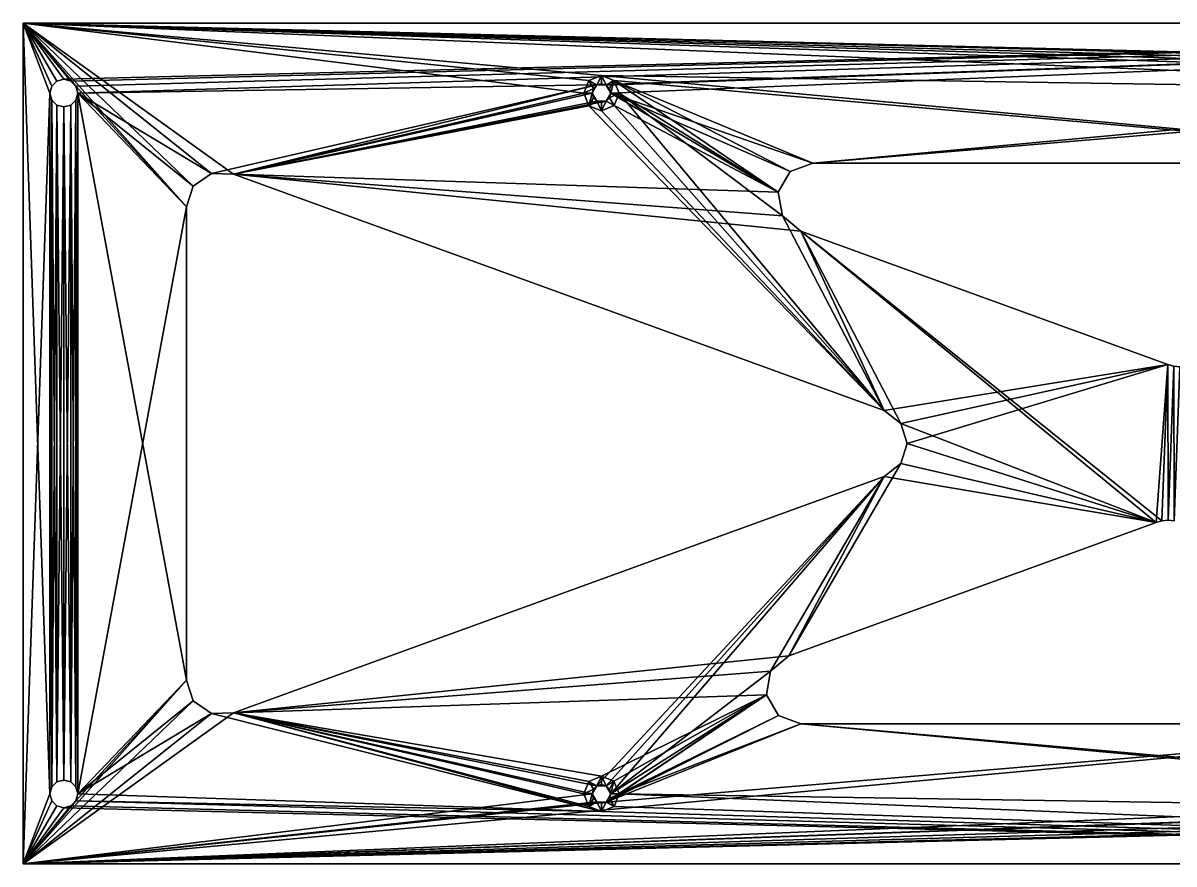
# Model space of a CAD drawing. Header units: inches. Extents: x 0 to 32.8, y 0 to 12.
# Drawn here: x 0 to 16.41, y 0 to 12 of the extents above; entities that cross this region are included whole.
import ezdxf

# ---------------------------------------------------------------- set-up
doc = ezdxf.new("R2010")
doc.units = ezdxf.units.IN
doc.header["$LTSCALE"] = 65.185185
doc.header["$MEASUREMENT"] = 0
for name, color, linetype in [('17', 7, 'CONTINUOUS'), ('18', 7, 'CONTINUOUS'), ('19', 7, 'CONTINUOUS'), ('20', 7, 'CONTINUOUS'), ('21', 7, 'CONTINUOUS'), ('22', 7, 'CONTINUOUS'), ('23', 7, 'CONTINUOUS'), ('24', 7, 'CONTINUOUS'), ('25', 7, 'CONTINUOUS'), ('26', 7, 'CONTINUOUS'), ('27', 7, 'CONTINUOUS'), ('28', 7, 'CONTINUOUS'), ('31', 7, 'CONTINUOUS'), ('32', 7, 'CONTINUOUS'), ('38', 7, 'CONTINUOUS'), ('39', 7, 'CONTINUOUS'), ('40', 7, 'CONTINUOUS'), ('43', 7, 'CONTINUOUS'), ('44', 7, 'CONTINUOUS'), ('45', 7, 'CONTINUOUS'), ('46', 7, 'CONTINUOUS'), ('47', 7, 'CONTINUOUS'), ('49', 7, 'CONTINUOUS'), ('5', 7, 'CONTINUOUS'), ('50', 7, 'CONTINUOUS'), ('52', 7, 'CONTINUOUS'), ('53', 7, 'CONTINUOUS'), ('54', 7, 'CONTINUOUS'), ('6', 7, 'CONTINUOUS'), ('7', 7, 'CONTINUOUS'), ('8', 7, 'CONTINUOUS')]:
    doc.layers.add(name, color=color, linetype=linetype)

msp = doc.modelspace()

# ---------------------------------------------------------------- linework, layer by layer
at = {"layer": '17', "color": 7, "linetype": 'CONTINUOUS', "true_color": 0xf2ecee}
for points in [[(8.071, 1.179, 0.25), (7.997, 1, 0.25), (8.135, 1.066, 0.111), (8.071, 1.179, 0.25)], [(8.249, 1.253, 0.25), (8.071, 1.179, 0.25), (8.184, 1.115, 0.111), (8.249, 1.253, 0.25)], [(8.184, 1.115, 0.111), (8.071, 1.179, 0.25), (8.135, 1.066, 0.111), (8.184, 1.115, 0.111)], [(8.25, 1.133, 0.111), (8.249, 1.253, 0.25), (8.184, 1.115, 0.111), (8.25, 1.133, 0.111)], [(8.428, 1.18, 0.25), (8.249, 1.253, 0.25), (8.316, 1.115, 0.111), (8.428, 1.18, 0.25)], [(8.316, 1.115, 0.111), (8.249, 1.253, 0.25), (8.25, 1.133, 0.111), (8.316, 1.115, 0.111)], [(8.365, 1.066, 0.111), (8.428, 1.18, 0.25), (8.316, 1.115, 0.111), (8.365, 1.066, 0.111)], [(8.383, 1, 0.111), (8.428, 1.18, 0.25), (8.365, 1.066, 0.111), (8.383, 1, 0.111)], [(8.504, 1, 0.25), (8.428, 1.18, 0.25), (8.383, 1, 0.111), (8.504, 1, 0.25)], [(7.997, 1, 0.25), (8.117, 1, 0.111), (8.135, 1.066, 0.111), (7.997, 1, 0.25)]]:
    msp.add_3dface(points, dxfattribs=at)
at = {"layer": '18', "color": 7, "linetype": 'CONTINUOUS', "true_color": 0xf2ecee}
for points in [[(7.997, 1, 0.25), (8.072, 0.82, 0.25), (8.117, 1, 0.111), (7.997, 1, 0.25)], [(8.117, 1, 0.111), (8.072, 0.82, 0.25), (8.135, 0.933, 0.111), (8.117, 1, 0.111)], [(8.429, 0.821, 0.25), (8.504, 1, 0.25), (8.365, 0.933, 0.111), (8.429, 0.821, 0.25)], [(8.365, 0.933, 0.111), (8.504, 1, 0.25), (8.383, 1, 0.111), (8.365, 0.933, 0.111)], [(8.135, 0.933, 0.111), (8.072, 0.82, 0.25), (8.184, 0.885, 0.111), (8.135, 0.933, 0.111)], [(8.072, 0.82, 0.25), (8.251, 0.747, 0.25), (8.184, 0.885, 0.111), (8.072, 0.82, 0.25)], [(8.184, 0.885, 0.111), (8.251, 0.747, 0.25), (8.25, 0.867, 0.111), (8.184, 0.885, 0.111)], [(8.25, 0.867, 0.111), (8.251, 0.747, 0.25), (8.316, 0.885, 0.111), (8.25, 0.867, 0.111)], [(8.251, 0.747, 0.25), (8.429, 0.821, 0.25), (8.316, 0.885, 0.111), (8.251, 0.747, 0.25)], [(8.316, 0.885, 0.111), (8.429, 0.821, 0.25), (8.365, 0.933, 0.111), (8.316, 0.885, 0.111)]]:
    msp.add_3dface(points, dxfattribs=at)
at = {"layer": '19', "color": 7, "linetype": 'CONTINUOUS', "true_color": 0xf2ecee}
for points in [[(8.117, 1), (8.184, 1.116), (8.117, 1, 0.111), (8.117, 1)], [(8.117, 1, 0.111), (8.184, 1.116), (8.135, 1.066, 0.111), (8.117, 1, 0.111)], [(8.184, 1.116), (8.184, 1.115, 0.111), (8.135, 1.066, 0.111), (8.184, 1.116)], [(8.184, 1.116), (8.317, 1.115), (8.25, 1.133, 0.111), (8.184, 1.116)], [(8.184, 1.116), (8.25, 1.133, 0.111), (8.184, 1.115, 0.111), (8.184, 1.116)], [(8.317, 1.115), (8.316, 1.115, 0.111), (8.25, 1.133, 0.111), (8.317, 1.115)], [(8.317, 1.115), (8.365, 1.066, 0.111), (8.316, 1.115, 0.111), (8.317, 1.115)], [(8.317, 1.115), (8.383, 1), (8.365, 1.066, 0.111), (8.317, 1.115)], [(8.383, 1), (8.383, 1, 0.111), (8.365, 1.066, 0.111), (8.383, 1)]]:
    msp.add_3dface(points, dxfattribs=at)
at = {"layer": '20', "color": 7, "linetype": 'CONTINUOUS', "true_color": 0xf2ecee}
for points in [[(8.183, 0.885), (8.117, 1), (8.135, 0.933, 0.111), (8.183, 0.885)], [(8.117, 1), (8.117, 1, 0.111), (8.135, 0.933, 0.111), (8.117, 1)], [(8.383, 1), (8.316, 0.884), (8.383, 1, 0.111), (8.383, 1)], [(8.316, 0.884), (8.365, 0.933, 0.111), (8.383, 1, 0.111), (8.316, 0.884)], [(8.183, 0.885), (8.135, 0.933, 0.111), (8.184, 0.885, 0.111), (8.183, 0.885)], [(8.316, 0.884), (8.183, 0.885), (8.25, 0.867, 0.111), (8.316, 0.884)], [(8.183, 0.885), (8.184, 0.885, 0.111), (8.25, 0.867, 0.111), (8.183, 0.885)], [(8.316, 0.884), (8.25, 0.867, 0.111), (8.316, 0.885, 0.111), (8.316, 0.884)], [(8.316, 0.884), (8.316, 0.885, 0.111), (8.365, 0.933, 0.111), (8.316, 0.884)]]:
    msp.add_3dface(points, dxfattribs=at)
at = {"layer": '21', "color": 7, "linetype": 'CONTINUOUS', "true_color": 0xf2ecee}
for points in [[(8.071, 11.179, 0.25), (7.997, 11, 0.25), (8.135, 11.067, 0.111), (8.071, 11.179, 0.25)], [(8.249, 11.253, 0.25), (8.071, 11.179, 0.25), (8.184, 11.115, 0.111), (8.249, 11.253, 0.25)], [(8.184, 11.115, 0.111), (8.071, 11.179, 0.25), (8.135, 11.067, 0.111), (8.184, 11.115, 0.111)], [(8.25, 11.133, 0.111), (8.249, 11.253, 0.25), (8.184, 11.115, 0.111), (8.25, 11.133, 0.111)], [(8.428, 11.18, 0.25), (8.249, 11.253, 0.25), (8.316, 11.115, 0.111), (8.428, 11.18, 0.25)], [(8.316, 11.115, 0.111), (8.249, 11.253, 0.25), (8.25, 11.133, 0.111), (8.316, 11.115, 0.111)], [(8.365, 11.067, 0.111), (8.428, 11.18, 0.25), (8.316, 11.115, 0.111), (8.365, 11.067, 0.111)], [(8.383, 11, 0.111), (8.428, 11.18, 0.25), (8.365, 11.067, 0.111), (8.383, 11, 0.111)], [(8.504, 11, 0.25), (8.428, 11.18, 0.25), (8.383, 11, 0.111), (8.504, 11, 0.25)], [(7.997, 11, 0.25), (8.117, 11, 0.111), (8.135, 11.067, 0.111), (7.997, 11, 0.25)]]:
    msp.add_3dface(points, dxfattribs=at)
at = {"layer": '22', "color": 7, "linetype": 'CONTINUOUS', "true_color": 0xf2ecee}
for points in [[(7.997, 11, 0.25), (8.072, 10.82, 0.25), (8.117, 11, 0.111), (7.997, 11, 0.25)], [(8.117, 11, 0.111), (8.072, 10.82, 0.25), (8.135, 10.934, 0.111), (8.117, 11, 0.111)], [(8.429, 10.821, 0.25), (8.504, 11, 0.25), (8.365, 10.934, 0.111), (8.429, 10.821, 0.25)], [(8.365, 10.934, 0.111), (8.504, 11, 0.25), (8.383, 11, 0.111), (8.365, 10.934, 0.111)], [(8.135, 10.934, 0.111), (8.072, 10.82, 0.25), (8.184, 10.885, 0.111), (8.135, 10.934, 0.111)], [(8.072, 10.82, 0.25), (8.251, 10.747, 0.25), (8.184, 10.885, 0.111), (8.072, 10.82, 0.25)], [(8.184, 10.885, 0.111), (8.251, 10.747, 0.25), (8.25, 10.867, 0.111), (8.184, 10.885, 0.111)], [(8.25, 10.867, 0.111), (8.251, 10.747, 0.25), (8.316, 10.885, 0.111), (8.25, 10.867, 0.111)], [(8.251, 10.747, 0.25), (8.429, 10.821, 0.25), (8.316, 10.885, 0.111), (8.251, 10.747, 0.25)], [(8.316, 10.885, 0.111), (8.429, 10.821, 0.25), (8.365, 10.934, 0.111), (8.316, 10.885, 0.111)]]:
    msp.add_3dface(points, dxfattribs=at)
at = {"layer": '23', "color": 7, "linetype": 'CONTINUOUS', "true_color": 0xf2ecee}
for points in [[(8.117, 11), (8.184, 11.116), (8.117, 11, 0.111), (8.117, 11)], [(8.117, 11, 0.111), (8.184, 11.116), (8.135, 11.067, 0.111), (8.117, 11, 0.111)], [(8.184, 11.116), (8.184, 11.115, 0.111), (8.135, 11.067, 0.111), (8.184, 11.116)], [(8.184, 11.116), (8.317, 11.115), (8.25, 11.133, 0.111), (8.184, 11.116)], [(8.184, 11.116), (8.25, 11.133, 0.111), (8.184, 11.115, 0.111), (8.184, 11.116)], [(8.317, 11.115), (8.316, 11.115, 0.111), (8.25, 11.133, 0.111), (8.317, 11.115)], [(8.317, 11.115), (8.365, 11.067, 0.111), (8.316, 11.115, 0.111), (8.317, 11.115)], [(8.317, 11.115), (8.383, 11), (8.365, 11.067, 0.111), (8.317, 11.115)], [(8.383, 11), (8.383, 11, 0.111), (8.365, 11.067, 0.111), (8.383, 11)]]:
    msp.add_3dface(points, dxfattribs=at)
at = {"layer": '24', "color": 7, "linetype": 'CONTINUOUS', "true_color": 0xf2ecee}
for points in [[(8.183, 10.885), (8.117, 11), (8.135, 10.934, 0.111), (8.183, 10.885)], [(8.117, 11), (8.117, 11, 0.111), (8.135, 10.934, 0.111), (8.117, 11)], [(8.383, 11), (8.316, 10.884), (8.383, 11, 0.111), (8.383, 11)], [(8.316, 10.884), (8.365, 10.934, 0.111), (8.383, 11, 0.111), (8.316, 10.884)], [(8.183, 10.885), (8.135, 10.934, 0.111), (8.184, 10.885, 0.111), (8.183, 10.885)], [(8.316, 10.884), (8.183, 10.885), (8.25, 10.867, 0.111), (8.316, 10.884)], [(8.183, 10.885), (8.184, 10.885, 0.111), (8.25, 10.867, 0.111), (8.183, 10.885)], [(8.316, 10.884), (8.25, 10.867, 0.111), (8.316, 10.885, 0.111), (8.316, 10.884)], [(8.316, 10.884), (8.316, 10.885, 0.111), (8.365, 10.934, 0.111), (8.316, 10.884)]]:
    msp.add_3dface(points, dxfattribs=at)
at = {"layer": '25', "color": 7, "linetype": 'CONTINUOUS', "true_color": 0xf2ecee}
for points in [[(2.429, 2.326), (2.33, 2.625), (2.429, 2.326, 0.25), (2.429, 2.326)], [(2.33, 2.625), (2.33, 2.625, 0.25), (2.429, 2.326, 0.25), (2.33, 2.625)], [(2.686, 2.146), (2.429, 2.326), (2.686, 2.146, 0.25), (2.686, 2.146)], [(2.429, 2.326), (2.429, 2.326, 0.25), (2.686, 2.146, 0.25), (2.429, 2.326)], [(3.001, 2.155), (2.686, 2.146), (3.001, 2.155, 0.25), (3.001, 2.155)], [(2.686, 2.146), (2.686, 2.146, 0.25), (3.001, 2.155, 0.25), (2.686, 2.146)]]:
    msp.add_3dface(points, dxfattribs=at)
at = {"layer": '26', "color": 7, "linetype": 'CONTINUOUS', "true_color": 0xf2ecee}
for points in [[(2.33, 2.625), (2.33, 9.375), (2.33, 2.625, 0.25), (2.33, 2.625)], [(2.33, 2.625, 0.25), (2.33, 9.375), (2.33, 9.375, 0.25), (2.33, 2.625, 0.25)]]:
    msp.add_3dface(points, dxfattribs=at)
at = {"layer": '27', "color": 7, "linetype": 'CONTINUOUS', "true_color": 0xf2ecee}
for points in [[(2.429, 9.674), (2.686, 9.854), (2.429, 9.674, 0.25), (2.429, 9.674)], [(2.686, 9.854), (2.686, 9.854, 0.25), (2.429, 9.674, 0.25), (2.686, 9.854)], [(2.686, 9.854), (3.001, 9.845), (2.686, 9.854, 0.25), (2.686, 9.854)], [(3.001, 9.845), (3.001, 9.845, 0.25), (2.686, 9.854, 0.25), (3.001, 9.845)], [(2.33, 9.375), (2.429, 9.674), (2.33, 9.375, 0.25), (2.33, 9.375)], [(2.429, 9.674), (2.429, 9.674, 0.25), (2.33, 9.375, 0.25), (2.429, 9.674)]]:
    msp.add_3dface(points, dxfattribs=at)
at = {"layer": '28', "color": 7, "linetype": 'CONTINUOUS', "true_color": 0xf2ecee}
for points in [[(3.001, 9.845), (12.282, 6.47), (3.001, 9.845, 0.25), (3.001, 9.845)], [(12.282, 6.47), (12.282, 6.47, 0.25), (3.001, 9.845, 0.25), (12.282, 6.47)]]:
    msp.add_3dface(points, dxfattribs=at)
at = {"layer": '31', "color": 7, "linetype": 'CONTINUOUS', "true_color": 0xf2ecee}
for points in [[(10.661, 2.75), (10.923, 2.97), (10.661, 2.75, 0.25), (10.661, 2.75)], [(10.923, 2.97), (10.923, 2.97, 0.25), (10.661, 2.75, 0.25), (10.923, 2.97)], [(10.602, 2.413), (10.661, 2.75), (10.602, 2.413, 0.25), (10.602, 2.413)], [(10.661, 2.75), (10.661, 2.75, 0.25), (10.602, 2.413, 0.25), (10.661, 2.75)], [(10.773, 2.117), (10.602, 2.413), (10.773, 2.117, 0.25), (10.773, 2.117)], [(10.602, 2.413), (10.602, 2.413, 0.25), (10.773, 2.117, 0.25), (10.602, 2.413)], [(11.094, 2), (10.773, 2.117), (11.094, 2, 0.25), (11.094, 2)], [(10.773, 2.117), (10.773, 2.117, 0.25), (11.094, 2, 0.25), (10.773, 2.117)]]:
    msp.add_3dface(points, dxfattribs=at)
at = {"layer": '32', "color": 7, "linetype": 'CONTINUOUS', "true_color": 0xf2ecee}
for points in [[(21.566, 2), (11.094, 2), (21.566, 2, 0.25), (21.566, 2)], [(21.566, 2, 0.25), (11.094, 2), (11.094, 2, 0.25), (21.566, 2, 0.25)]]:
    msp.add_3dface(points, dxfattribs=at)
at = {"layer": '38', "color": 7, "linetype": 'CONTINUOUS', "true_color": 0xf2ecee}
for points in [[(16.159, 4.874), (16.243, 4.896), (16.159, 4.874, 0.25), (16.159, 4.874)], [(16.243, 4.896), (16.243, 4.896, 0.25), (16.159, 4.874, 0.25), (16.243, 4.896)], [(16.243, 4.896), (16.33, 4.904), (16.243, 4.896, 0.25), (16.243, 4.896)], [(16.33, 4.904), (16.33, 4.904, 0.25), (16.243, 4.896, 0.25), (16.33, 4.904)], [(16.33, 4.904), (16.417, 4.896), (16.33, 4.904, 0.25), (16.33, 4.904)], [(16.417, 4.896), (16.417, 4.896, 0.25), (16.33, 4.904, 0.25), (16.417, 4.896)]]:
    msp.add_3dface(points, dxfattribs=at)
at = {"layer": '39', "color": 7, "linetype": 'CONTINUOUS', "true_color": 0xf2ecee}
for points in [[(10.923, 2.97), (16.159, 4.874), (10.923, 2.97, 0.25), (10.923, 2.97)], [(16.159, 4.874), (16.159, 4.874, 0.25), (10.923, 2.97, 0.25), (16.159, 4.874)]]:
    msp.add_3dface(points, dxfattribs=at)
at = {"layer": '40', "color": 7, "linetype": 'CONTINUOUS', "true_color": 0xf2ecee}
for points in [[(16.413, 7.104), (16.329, 7.126), (16.413, 7.104, 0.25), (16.413, 7.104)], [(16.329, 7.126), (16.329, 7.126, 0.25), (16.413, 7.104, 0.25), (16.329, 7.126)], [(16.5, 7.096), (16.413, 7.104), (16.5, 7.096, 0.25), (16.5, 7.096)], [(16.413, 7.104), (16.413, 7.104, 0.25), (16.5, 7.096, 0.25), (16.413, 7.104)]]:
    msp.add_3dface(points, dxfattribs=at)
at = {"layer": '43', "color": 7, "linetype": 'CONTINUOUS', "true_color": 0xf2ecee}
for points in [[(11.264, 10), (21.736, 10), (11.264, 10, 0.25), (11.264, 10)], [(21.736, 10), (21.736, 10, 0.25), (11.264, 10, 0.25), (21.736, 10)]]:
    msp.add_3dface(points, dxfattribs=at)
at = {"layer": '44', "color": 7, "linetype": 'CONTINUOUS', "true_color": 0xf2ecee}
for points in [[(10.772, 9.587), (10.943, 9.883), (10.772, 9.587, 0.25), (10.772, 9.587)], [(10.943, 9.883), (10.943, 9.883, 0.25), (10.772, 9.587, 0.25), (10.943, 9.883)], [(10.943, 9.883), (11.264, 10), (10.943, 9.883, 0.25), (10.943, 9.883)], [(11.264, 10), (11.264, 10, 0.25), (10.943, 9.883, 0.25), (11.264, 10)], [(10.831, 9.25), (10.772, 9.587), (10.831, 9.25, 0.25), (10.831, 9.25)], [(10.772, 9.587), (10.772, 9.587, 0.25), (10.831, 9.25, 0.25), (10.772, 9.587)], [(11.093, 9.03), (10.831, 9.25), (11.093, 9.03, 0.25), (11.093, 9.03)], [(10.831, 9.25), (10.831, 9.25, 0.25), (11.093, 9.03, 0.25), (10.831, 9.25)]]:
    msp.add_3dface(points, dxfattribs=at)
at = {"layer": '45', "color": 7, "linetype": 'CONTINUOUS', "true_color": 0xf2ecee}
for points in [[(16.329, 7.126), (11.093, 9.03), (16.329, 7.126, 0.25), (16.329, 7.126)], [(16.329, 7.126, 0.25), (11.093, 9.03), (11.093, 9.03, 0.25), (16.329, 7.126, 0.25)]]:
    msp.add_3dface(points, dxfattribs=at)
at = {"layer": '46', "color": 7, "linetype": 'CONTINUOUS', "true_color": 0xf2ecee}
for points in [[(12.282, 6.47), (12.52, 6.287), (12.282, 6.47, 0.25), (12.282, 6.47)], [(12.52, 6.287), (12.52, 6.287, 0.25), (12.282, 6.47, 0.25), (12.52, 6.287)], [(12.52, 6.287), (12.611, 6), (12.52, 6.287, 0.25), (12.52, 6.287)], [(12.611, 6), (12.611, 6, 0.25), (12.52, 6.287, 0.25), (12.611, 6)], [(12.611, 6), (12.52, 5.713), (12.611, 6, 0.25), (12.611, 6)], [(12.52, 5.713), (12.52, 5.713, 0.25), (12.611, 6, 0.25), (12.52, 5.713)], [(12.52, 5.713), (12.282, 5.53), (12.52, 5.713, 0.25), (12.52, 5.713)], [(12.282, 5.53), (12.282, 5.53, 0.25), (12.52, 5.713, 0.25), (12.282, 5.53)]]:
    msp.add_3dface(points, dxfattribs=at)
at = {"layer": '47', "color": 7, "linetype": 'CONTINUOUS', "true_color": 0xf2ecee}
for points in [[(12.282, 5.53), (3.001, 2.155), (12.282, 5.53, 0.25), (12.282, 5.53)], [(3.001, 2.155), (3.001, 2.155, 0.25), (12.282, 5.53, 0.25), (3.001, 2.155)]]:
    msp.add_3dface(points, dxfattribs=at)
at = {"layer": '49', "color": 7, "linetype": 'CONTINUOUS', "true_color": 0xf2ecee}
for points in [[(0, 12), (0, 0), (0, 12, 0.25), (0, 12)], [(0, 0), (0, 0, 0.25), (0, 12, 0.25), (0, 0)]]:
    msp.add_3dface(points, dxfattribs=at)
at = {"layer": '5', "color": 7, "linetype": 'CONTINUOUS', "true_color": 0xf2ecee}
for points in [[(0.411, 1.1), (0.484, 1.172), (0.483, 1.172, 0.25), (0.411, 1.1)], [(0.411, 1.1), (0.483, 1.172, 0.25), (0.411, 1.1, 0.25), (0.411, 1.1)], [(0.484, 1.172), (0.582, 1.198, 0.25), (0.483, 1.172, 0.25), (0.484, 1.172)], [(0.484, 1.172), (0.583, 1.198), (0.582, 1.198, 0.25), (0.484, 1.172)], [(0.583, 1.198), (0.681, 1.172, 0.25), (0.582, 1.198, 0.25), (0.583, 1.198)], [(0.583, 1.198), (0.682, 1.172), (0.681, 1.172, 0.25), (0.583, 1.198)], [(0.682, 1.172), (0.754, 1.1, 0.25), (0.681, 1.172, 0.25), (0.682, 1.172)], [(0.682, 1.172), (0.754, 1.1), (0.754, 1.1, 0.25), (0.682, 1.172)], [(0.384, 1), (0.411, 1.1), (0.384, 1, 0.25), (0.384, 1)], [(0.411, 1.1), (0.411, 1.1, 0.25), (0.384, 1, 0.25), (0.411, 1.1)], [(0.754, 1.1), (0.781, 1), (0.754, 1.1, 0.25), (0.754, 1.1)], [(0.781, 1), (0.781, 1, 0.25), (0.754, 1.1, 0.25), (0.781, 1)]]:
    msp.add_3dface(points, dxfattribs=at)
at = {"layer": '50', "color": 7, "linetype": 'CONTINUOUS', "true_color": 0xf2ecee}
for points in [[(32.83, 12), (0, 12), (32.83, 12, 0.25), (32.83, 12)], [(0, 12), (0, 12, 0.25), (32.83, 12, 0.25), (0, 12)]]:
    msp.add_3dface(points, dxfattribs=at)
at = {"layer": '52', "color": 7, "linetype": 'CONTINUOUS', "true_color": 0xf2ecee}
for points in [[(0, 0), (32.83, 0), (0, 0, 0.25), (0, 0)], [(0, 0, 0.25), (32.83, 0), (32.83, 0, 0.25), (0, 0, 0.25)]]:
    msp.add_3dface(points, dxfattribs=at)
at = {"layer": '53', "color": 7, "linetype": 'CONTINUOUS', "true_color": 0xf2ecee}
for points in [[(0, 12), (32.83, 12), (0.583, 11.198), (0, 12)], [(0, 0), (0, 12), (0.384, 11), (0, 0)], [(0.384, 11), (0, 12), (0.411, 11.1), (0.384, 11)], [(0.411, 11.1), (0, 12), (0.484, 11.172), (0.411, 11.1)], [(0.484, 11.172), (0, 12), (0.583, 11.198), (0.484, 11.172)], [(0.583, 11.198), (32.83, 12), (0.682, 11.172), (0.583, 11.198)], [(0.682, 11.172), (32.83, 12), (0.754, 11.1), (0.682, 11.172)], [(0.754, 11.1), (32.83, 12), (0.781, 11), (0.754, 11.1)], [(0.781, 11), (32.83, 12), (8.184, 11.116), (0.781, 11)], [(8.184, 11.116), (32.83, 12), (8.317, 11.115), (8.184, 11.116)], [(8.317, 11.115), (32.83, 12), (8.383, 11), (8.317, 11.115)], [(8.383, 11), (32.83, 12), (11.264, 10), (8.383, 11)], [(32.83, 12), (24.514, 11.116), (11.264, 10), (32.83, 12)], [(0.384, 1), (0, 0), (0.384, 11), (0.384, 1)], [(0.384, 1), (0.384, 11), (0.411, 10.9), (0.384, 1)], [(0.781, 1), (0.754, 1.1), (0.781, 11), (0.781, 1)], [(0.781, 11), (0.754, 1.1), (0.754, 10.9), (0.781, 11)], [(0.781, 11), (8.184, 11.116), (2.686, 9.854), (0.781, 11)], [(0.781, 1), (0.781, 11), (2.33, 9.375), (0.781, 1)], [(2.33, 9.375), (0.781, 11), (2.429, 9.674), (2.33, 9.375)], [(2.429, 9.674), (0.781, 11), (2.686, 9.854), (2.429, 9.674)], [(2.686, 9.854), (8.184, 11.116), (3.001, 9.845), (2.686, 9.854)], [(8.184, 11.116), (8.117, 11), (3.001, 9.845), (8.184, 11.116)], [(8.117, 11), (8.183, 10.885), (3.001, 9.845), (8.117, 11)], [(8.316, 10.884), (8.383, 11), (10.772, 9.587), (8.316, 10.884)], [(10.772, 9.587), (8.383, 11), (10.943, 9.883), (10.772, 9.587)], [(10.943, 9.883), (8.383, 11), (11.264, 10), (10.943, 9.883)], [(11.264, 10), (24.514, 11.116), (21.736, 10), (11.264, 10)], [(0.411, 1.1), (0.384, 1), (0.411, 10.9), (0.411, 1.1)], [(0.483, 10.828), (0.411, 1.1), (0.411, 10.9), (0.483, 10.828)], [(0.754, 10.9), (0.682, 1.172), (0.681, 10.828), (0.754, 10.9)], [(0.754, 1.1), (0.682, 1.172), (0.754, 10.9), (0.754, 1.1)], [(8.183, 10.885), (8.316, 10.884), (3.001, 9.845), (8.183, 10.885)], [(3.001, 9.845), (8.316, 10.884), (10.772, 9.587), (3.001, 9.845)], [(0.484, 1.172), (0.411, 1.1), (0.483, 10.828), (0.484, 1.172)], [(0.582, 10.802), (0.484, 1.172), (0.483, 10.828), (0.582, 10.802)], [(0.583, 1.198), (0.484, 1.172), (0.582, 10.802), (0.583, 1.198)], [(0.681, 10.828), (0.583, 1.198), (0.582, 10.802), (0.681, 10.828)], [(0.682, 1.172), (0.583, 1.198), (0.681, 10.828), (0.682, 1.172)], [(12.282, 6.47), (3.001, 9.845), (11.093, 9.03), (12.282, 6.47)], [(11.093, 9.03), (3.001, 9.845), (10.831, 9.25), (11.093, 9.03)], [(10.831, 9.25), (3.001, 9.845), (10.772, 9.587), (10.831, 9.25)], [(2.33, 2.625), (0.781, 1), (2.33, 9.375), (2.33, 2.625)], [(12.282, 6.47), (11.093, 9.03), (16.329, 7.126), (12.282, 6.47)], [(12.52, 6.287), (12.282, 6.47), (16.329, 7.126), (12.52, 6.287)], [(12.611, 6), (12.52, 6.287), (16.329, 7.126), (12.611, 6)], [(16.159, 4.874), (12.611, 6), (16.329, 7.126), (16.159, 4.874)], [(16.243, 4.896), (16.159, 4.874), (16.329, 7.126), (16.243, 4.896)], [(16.33, 4.904), (16.243, 4.896), (16.329, 7.126), (16.33, 4.904)], [(16.413, 7.104), (16.33, 4.904), (16.329, 7.126), (16.413, 7.104)], [(16.417, 4.896), (16.33, 4.904), (16.413, 7.104), (16.417, 4.896)], [(16.5, 7.096), (16.417, 4.896), (16.413, 7.104), (16.5, 7.096)], [(12.52, 5.713), (12.611, 6), (16.159, 4.874), (12.52, 5.713)], [(12.282, 5.53), (12.52, 5.713), (10.923, 2.97), (12.282, 5.53)], [(10.923, 2.97), (12.52, 5.713), (16.159, 4.874), (10.923, 2.97)], [(8.184, 1.116), (3.001, 2.155), (12.282, 5.53), (8.184, 1.116)], [(8.317, 1.115), (8.184, 1.116), (12.282, 5.53), (8.317, 1.115)], [(8.383, 1), (8.317, 1.115), (12.282, 5.53), (8.383, 1)], [(8.383, 1), (12.282, 5.53), (10.661, 2.75), (8.383, 1)], [(10.661, 2.75), (12.282, 5.53), (10.923, 2.97), (10.661, 2.75)], [(10.602, 2.413), (8.383, 1), (10.661, 2.75), (10.602, 2.413)], [(0, 0), (0.754, 0.9), (2.33, 2.625), (0, 0)], [(2.429, 2.326), (0, 0), (2.33, 2.625), (2.429, 2.326)], [(0.754, 0.9), (0.781, 1), (2.33, 2.625), (0.754, 0.9)], [(2.686, 2.146), (0, 0), (2.429, 2.326), (2.686, 2.146)], [(8.316, 0.884), (8.383, 1), (10.602, 2.413), (8.316, 0.884)], [(10.773, 2.117), (8.316, 0.884), (10.602, 2.413), (10.773, 2.117)], [(8.117, 1), (0, 0), (3.001, 2.155), (8.117, 1)], [(3.001, 2.155), (0, 0), (2.686, 2.146), (3.001, 2.155)], [(8.184, 1.116), (8.117, 1), (3.001, 2.155), (8.184, 1.116)], [(24.447, 1), (0, 0), (21.566, 2), (24.447, 1)], [(0, 0), (8.316, 0.884), (21.566, 2), (0, 0)], [(11.094, 2), (8.316, 0.884), (10.773, 2.117), (11.094, 2)], [(8.316, 0.884), (11.094, 2), (21.566, 2), (8.316, 0.884)], [(0, 0), (32.049, 1), (32.076, 0.9), (0, 0)], [(32.049, 1), (0, 0), (24.646, 0.884), (32.049, 1)], [(0, 0), (0.384, 1), (0.411, 0.9), (0, 0)], [(0, 0), (24.447, 1), (24.513, 0.885), (0, 0)], [(0, 0), (8.117, 1), (8.183, 0.885), (0, 0)], [(32.148, 0.828), (0, 0), (32.076, 0.9), (32.148, 0.828)], [(0.754, 0.9), (0, 0), (0.681, 0.828), (0.754, 0.9)], [(0.483, 0.828), (0, 0), (0.411, 0.9), (0.483, 0.828)], [(24.646, 0.884), (0, 0), (24.513, 0.885), (24.646, 0.884)], [(8.316, 0.884), (0, 0), (8.183, 0.885), (8.316, 0.884)], [(32.247, 0.802), (0, 0), (32.148, 0.828), (32.247, 0.802)], [(0.681, 0.828), (0, 0), (0.582, 0.802), (0.681, 0.828)], [(0.582, 0.802), (0, 0), (0.483, 0.828), (0.582, 0.802)], [(32.83, 0), (0, 0), (32.247, 0.802), (32.83, 0)]]:
    msp.add_3dface(points, dxfattribs=at)
at = {"layer": '54', "color": 7, "linetype": 'CONTINUOUS', "true_color": 0xf2ecee}
for points in [[(0, 12, 0.25), (0, 0, 0.25), (0.384, 1, 0.25), (0, 12, 0.25)], [(32.83, 12, 0.25), (0, 12, 0.25), (32.247, 11.198, 0.25), (32.83, 12, 0.25)], [(32.247, 11.198, 0.25), (0, 12, 0.25), (32.148, 11.172, 0.25), (32.247, 11.198, 0.25)], [(32.148, 11.172, 0.25), (0, 12, 0.25), (32.076, 11.1, 0.25), (32.148, 11.172, 0.25)], [(32.076, 11.1, 0.25), (0, 12, 0.25), (24.579, 11.253, 0.25), (32.076, 11.1, 0.25)], [(0, 12, 0.25), (0.384, 1, 0.25), (0.384, 11, 0.25), (0, 12, 0.25)], [(0.754, 11.1, 0.25), (0, 12, 0.25), (0.681, 11.172, 0.25), (0.754, 11.1, 0.25)], [(0, 12, 0.25), (0.754, 11.1, 0.25), (2.33, 9.375, 0.25), (0, 12, 0.25)], [(0.681, 11.172, 0.25), (0, 12, 0.25), (0.582, 11.198, 0.25), (0.681, 11.172, 0.25)], [(0.582, 11.198, 0.25), (0, 12, 0.25), (0.483, 11.172, 0.25), (0.582, 11.198, 0.25)], [(0.483, 11.172, 0.25), (0, 12, 0.25), (0.411, 11.1, 0.25), (0.483, 11.172, 0.25)], [(0.411, 11.1, 0.25), (0, 12, 0.25), (0.384, 11, 0.25), (0.411, 11.1, 0.25)], [(24.579, 11.253, 0.25), (0, 12, 0.25), (24.401, 11.179, 0.25), (24.579, 11.253, 0.25)], [(24.401, 11.179, 0.25), (0, 12, 0.25), (24.326, 11, 0.25), (24.401, 11.179, 0.25)], [(24.326, 11, 0.25), (0, 12, 0.25), (8.249, 11.253, 0.25), (24.326, 11, 0.25)], [(8.249, 11.253, 0.25), (0, 12, 0.25), (8.071, 11.179, 0.25), (8.249, 11.253, 0.25)], [(8.071, 11.179, 0.25), (0, 12, 0.25), (7.997, 11, 0.25), (8.071, 11.179, 0.25)], [(7.997, 11, 0.25), (0, 12, 0.25), (3.001, 9.845, 0.25), (7.997, 11, 0.25)], [(3.001, 9.845, 0.25), (0, 12, 0.25), (2.686, 9.854, 0.25), (3.001, 9.845, 0.25)], [(2.686, 9.854, 0.25), (0, 12, 0.25), (2.429, 9.674, 0.25), (2.686, 9.854, 0.25)], [(2.429, 9.674, 0.25), (0, 12, 0.25), (2.33, 9.375, 0.25), (2.429, 9.674, 0.25)], [(24.326, 11, 0.25), (8.249, 11.253, 0.25), (21.736, 10, 0.25), (24.326, 11, 0.25)], [(8.249, 11.253, 0.25), (8.428, 11.18, 0.25), (21.736, 10, 0.25), (8.249, 11.253, 0.25)], [(8.428, 11.18, 0.25), (8.504, 11, 0.25), (10.772, 9.587, 0.25), (8.428, 11.18, 0.25)], [(21.736, 10, 0.25), (8.428, 11.18, 0.25), (11.264, 10, 0.25), (21.736, 10, 0.25)], [(11.264, 10, 0.25), (8.428, 11.18, 0.25), (10.943, 9.883, 0.25), (11.264, 10, 0.25)], [(10.943, 9.883, 0.25), (8.428, 11.18, 0.25), (10.772, 9.587, 0.25), (10.943, 9.883, 0.25)], [(0.384, 1, 0.25), (0.411, 1.1, 0.25), (0.384, 11, 0.25), (0.384, 1, 0.25)], [(0.384, 11, 0.25), (0.411, 1.1, 0.25), (0.411, 10.9, 0.25), (0.384, 11, 0.25)], [(0.754, 11.1, 0.25), (0.781, 11, 0.25), (2.33, 9.375, 0.25), (0.754, 11.1, 0.25)], [(0.781, 1, 0.25), (0.781, 11, 0.25), (0.754, 10.9, 0.25), (0.781, 1, 0.25)], [(0.781, 11, 0.25), (0.781, 1, 0.25), (2.33, 2.625, 0.25), (0.781, 11, 0.25)], [(0.781, 11, 0.25), (2.33, 2.625, 0.25), (2.33, 9.375, 0.25), (0.781, 11, 0.25)], [(8.072, 10.82, 0.25), (7.997, 11, 0.25), (3.001, 9.845, 0.25), (8.072, 10.82, 0.25)], [(8.504, 11, 0.25), (8.429, 10.821, 0.25), (12.282, 6.47, 0.25), (8.504, 11, 0.25)], [(8.504, 11, 0.25), (12.282, 6.47, 0.25), (10.831, 9.25, 0.25), (8.504, 11, 0.25)], [(10.772, 9.587, 0.25), (8.504, 11, 0.25), (10.831, 9.25, 0.25), (10.772, 9.587, 0.25)], [(0.411, 1.1, 0.25), (0.483, 1.172, 0.25), (0.411, 10.9, 0.25), (0.411, 1.1, 0.25)], [(0.411, 10.9, 0.25), (0.483, 1.172, 0.25), (0.484, 10.828, 0.25), (0.411, 10.9, 0.25)], [(0.682, 10.828, 0.25), (0.754, 1.1, 0.25), (0.754, 10.9, 0.25), (0.682, 10.828, 0.25)], [(0.754, 1.1, 0.25), (0.781, 1, 0.25), (0.754, 10.9, 0.25), (0.754, 1.1, 0.25)], [(0.483, 1.172, 0.25), (0.582, 1.198, 0.25), (0.484, 10.828, 0.25), (0.483, 1.172, 0.25)], [(0.484, 10.828, 0.25), (0.582, 1.198, 0.25), (0.583, 10.802, 0.25), (0.484, 10.828, 0.25)], [(0.582, 1.198, 0.25), (0.681, 1.172, 0.25), (0.583, 10.802, 0.25), (0.582, 1.198, 0.25)], [(0.583, 10.802, 0.25), (0.681, 1.172, 0.25), (0.682, 10.828, 0.25), (0.583, 10.802, 0.25)], [(0.681, 1.172, 0.25), (0.754, 1.1, 0.25), (0.682, 10.828, 0.25), (0.681, 1.172, 0.25)], [(12.282, 6.47, 0.25), (8.072, 10.82, 0.25), (3.001, 9.845, 0.25), (12.282, 6.47, 0.25)], [(8.251, 10.747, 0.25), (8.072, 10.82, 0.25), (12.282, 6.47, 0.25), (8.251, 10.747, 0.25)], [(8.429, 10.821, 0.25), (8.251, 10.747, 0.25), (12.282, 6.47, 0.25), (8.429, 10.821, 0.25)], [(10.831, 9.25, 0.25), (12.282, 6.47, 0.25), (11.093, 9.03, 0.25), (10.831, 9.25, 0.25)], [(12.282, 6.47, 0.25), (12.52, 6.287, 0.25), (11.093, 9.03, 0.25), (12.282, 6.47, 0.25)], [(12.52, 6.287, 0.25), (16.159, 4.874, 0.25), (11.093, 9.03, 0.25), (12.52, 6.287, 0.25)], [(16.159, 4.874, 0.25), (16.243, 4.896, 0.25), (11.093, 9.03, 0.25), (16.159, 4.874, 0.25)], [(16.243, 4.896, 0.25), (16.329, 7.126, 0.25), (11.093, 9.03, 0.25), (16.243, 4.896, 0.25)], [(16.243, 4.896, 0.25), (16.33, 4.904, 0.25), (16.329, 7.126, 0.25), (16.243, 4.896, 0.25)], [(16.329, 7.126, 0.25), (16.33, 4.904, 0.25), (16.413, 7.104, 0.25), (16.329, 7.126, 0.25)], [(16.33, 4.904, 0.25), (16.417, 4.896, 0.25), (16.413, 7.104, 0.25), (16.33, 4.904, 0.25)], [(16.413, 7.104, 0.25), (16.417, 4.896, 0.25), (16.5, 7.096, 0.25), (16.413, 7.104, 0.25)], [(12.52, 6.287, 0.25), (12.611, 6, 0.25), (16.159, 4.874, 0.25), (12.52, 6.287, 0.25)], [(12.611, 6, 0.25), (12.52, 5.713, 0.25), (16.159, 4.874, 0.25), (12.611, 6, 0.25)], [(12.52, 5.713, 0.25), (12.282, 5.53, 0.25), (16.159, 4.874, 0.25), (12.52, 5.713, 0.25)], [(12.282, 5.53, 0.25), (3.001, 2.155, 0.25), (10.923, 2.97, 0.25), (12.282, 5.53, 0.25)], [(16.159, 4.874, 0.25), (12.282, 5.53, 0.25), (10.923, 2.97, 0.25), (16.159, 4.874, 0.25)], [(10.923, 2.97, 0.25), (3.001, 2.155, 0.25), (10.661, 2.75, 0.25), (10.923, 2.97, 0.25)], [(10.661, 2.75, 0.25), (3.001, 2.155, 0.25), (10.602, 2.413, 0.25), (10.661, 2.75, 0.25)], [(2.33, 2.625, 0.25), (0.781, 1, 0.25), (2.429, 2.326, 0.25), (2.33, 2.625, 0.25)], [(2.429, 2.326, 0.25), (0.781, 1, 0.25), (2.686, 2.146, 0.25), (2.429, 2.326, 0.25)], [(3.001, 2.155, 0.25), (8.249, 1.253, 0.25), (10.602, 2.413, 0.25), (3.001, 2.155, 0.25)], [(8.249, 1.253, 0.25), (8.428, 1.18, 0.25), (10.602, 2.413, 0.25), (8.249, 1.253, 0.25)], [(8.428, 1.18, 0.25), (8.504, 1, 0.25), (10.602, 2.413, 0.25), (8.428, 1.18, 0.25)], [(10.602, 2.413, 0.25), (8.504, 1, 0.25), (10.773, 2.117, 0.25), (10.602, 2.413, 0.25)], [(0.781, 1, 0.25), (8.251, 0.747, 0.25), (2.686, 2.146, 0.25), (0.781, 1, 0.25)], [(2.686, 2.146, 0.25), (8.251, 0.747, 0.25), (3.001, 2.155, 0.25), (2.686, 2.146, 0.25)], [(8.071, 1.179, 0.25), (8.249, 1.253, 0.25), (3.001, 2.155, 0.25), (8.071, 1.179, 0.25)], [(7.997, 1, 0.25), (8.071, 1.179, 0.25), (3.001, 2.155, 0.25), (7.997, 1, 0.25)], [(8.072, 0.82, 0.25), (7.997, 1, 0.25), (3.001, 2.155, 0.25), (8.072, 0.82, 0.25)], [(8.251, 0.747, 0.25), (8.072, 0.82, 0.25), (3.001, 2.155, 0.25), (8.251, 0.747, 0.25)], [(10.773, 2.117, 0.25), (8.504, 1, 0.25), (11.094, 2, 0.25), (10.773, 2.117, 0.25)], [(8.504, 1, 0.25), (24.581, 0.747, 0.25), (11.094, 2, 0.25), (8.504, 1, 0.25)], [(24.581, 0.747, 0.25), (24.402, 0.82, 0.25), (11.094, 2, 0.25), (24.581, 0.747, 0.25)], [(24.402, 0.82, 0.25), (21.566, 2, 0.25), (11.094, 2, 0.25), (24.402, 0.82, 0.25)], [(0.384, 1, 0.25), (0, 0, 0.25), (0.411, 0.9, 0.25), (0.384, 1, 0.25)], [(0.781, 1, 0.25), (0.754, 0.9, 0.25), (8.251, 0.747, 0.25), (0.781, 1, 0.25)], [(32.83, 0, 0.25), (8.504, 1, 0.25), (8.429, 0.821, 0.25), (32.83, 0, 0.25)], [(32.83, 0, 0.25), (24.581, 0.747, 0.25), (8.504, 1, 0.25), (32.83, 0, 0.25)], [(0.411, 0.9, 0.25), (0, 0, 0.25), (0.484, 0.828, 0.25), (0.411, 0.9, 0.25)], [(0.484, 0.828, 0.25), (0, 0, 0.25), (0.583, 0.802, 0.25), (0.484, 0.828, 0.25)], [(0.583, 0.802, 0.25), (32.83, 0, 0.25), (0.682, 0.828, 0.25), (0.583, 0.802, 0.25)], [(0.682, 0.828, 0.25), (32.83, 0, 0.25), (0.754, 0.9, 0.25), (0.682, 0.828, 0.25)], [(0.754, 0.9, 0.25), (32.83, 0, 0.25), (8.251, 0.747, 0.25), (0.754, 0.9, 0.25)], [(8.251, 0.747, 0.25), (32.83, 0, 0.25), (8.429, 0.821, 0.25), (8.251, 0.747, 0.25)], [(0, 0, 0.25), (32.83, 0, 0.25), (0.583, 0.802, 0.25), (0, 0, 0.25)]]:
    msp.add_3dface(points, dxfattribs=at)
at = {"layer": '6', "color": 7, "linetype": 'CONTINUOUS', "true_color": 0xf2ecee}
for points in [[(0.411, 0.9), (0.384, 1), (0.411, 0.9, 0.25), (0.411, 0.9)], [(0.384, 1), (0.384, 1, 0.25), (0.411, 0.9, 0.25), (0.384, 1)], [(0.781, 1), (0.754, 0.9), (0.781, 1, 0.25), (0.781, 1)], [(0.781, 1, 0.25), (0.754, 0.9), (0.754, 0.9, 0.25), (0.781, 1, 0.25)], [(0.483, 0.828), (0.411, 0.9), (0.411, 0.9, 0.25), (0.483, 0.828)], [(0.483, 0.828), (0.411, 0.9, 0.25), (0.484, 0.828, 0.25), (0.483, 0.828)], [(0.582, 0.802), (0.483, 0.828), (0.484, 0.828, 0.25), (0.582, 0.802)], [(0.582, 0.802), (0.484, 0.828, 0.25), (0.583, 0.802, 0.25), (0.582, 0.802)], [(0.681, 0.828), (0.582, 0.802), (0.583, 0.802, 0.25), (0.681, 0.828)], [(0.681, 0.828), (0.583, 0.802, 0.25), (0.682, 0.828, 0.25), (0.681, 0.828)], [(0.754, 0.9), (0.681, 0.828), (0.682, 0.828, 0.25), (0.754, 0.9)], [(0.754, 0.9), (0.682, 0.828, 0.25), (0.754, 0.9, 0.25), (0.754, 0.9)]]:
    msp.add_3dface(points, dxfattribs=at)
at = {"layer": '7', "color": 7, "linetype": 'CONTINUOUS', "true_color": 0xf2ecee}
for points in [[(0.411, 11.1), (0.484, 11.172), (0.483, 11.172, 0.25), (0.411, 11.1)], [(0.411, 11.1), (0.483, 11.172, 0.25), (0.411, 11.1, 0.25), (0.411, 11.1)], [(0.484, 11.172), (0.582, 11.198, 0.25), (0.483, 11.172, 0.25), (0.484, 11.172)], [(0.484, 11.172), (0.583, 11.198), (0.582, 11.198, 0.25), (0.484, 11.172)], [(0.583, 11.198), (0.681, 11.172, 0.25), (0.582, 11.198, 0.25), (0.583, 11.198)], [(0.583, 11.198), (0.682, 11.172), (0.681, 11.172, 0.25), (0.583, 11.198)], [(0.682, 11.172), (0.754, 11.1, 0.25), (0.681, 11.172, 0.25), (0.682, 11.172)], [(0.682, 11.172), (0.754, 11.1), (0.754, 11.1, 0.25), (0.682, 11.172)], [(0.384, 11), (0.411, 11.1), (0.384, 11, 0.25), (0.384, 11)], [(0.411, 11.1), (0.411, 11.1, 0.25), (0.384, 11, 0.25), (0.411, 11.1)], [(0.754, 11.1), (0.781, 11), (0.754, 11.1, 0.25), (0.754, 11.1)], [(0.781, 11), (0.781, 11, 0.25), (0.754, 11.1, 0.25), (0.781, 11)]]:
    msp.add_3dface(points, dxfattribs=at)
at = {"layer": '8', "color": 7, "linetype": 'CONTINUOUS', "true_color": 0xf2ecee}
for points in [[(0.411, 10.9), (0.384, 11), (0.411, 10.9, 0.25), (0.411, 10.9)], [(0.384, 11), (0.384, 11, 0.25), (0.411, 10.9, 0.25), (0.384, 11)], [(0.781, 11), (0.754, 10.9), (0.781, 11, 0.25), (0.781, 11)], [(0.781, 11, 0.25), (0.754, 10.9), (0.754, 10.9, 0.25), (0.781, 11, 0.25)], [(0.483, 10.828), (0.411, 10.9), (0.411, 10.9, 0.25), (0.483, 10.828)], [(0.483, 10.828), (0.411, 10.9, 0.25), (0.484, 10.828, 0.25), (0.483, 10.828)], [(0.754, 10.9), (0.681, 10.828), (0.682, 10.828, 0.25), (0.754, 10.9)], [(0.754, 10.9), (0.682, 10.828, 0.25), (0.754, 10.9, 0.25), (0.754, 10.9)], [(0.582, 10.802), (0.483, 10.828), (0.484, 10.828, 0.25), (0.582, 10.802)], [(0.582, 10.802), (0.484, 10.828, 0.25), (0.583, 10.802, 0.25), (0.582, 10.802)], [(0.681, 10.828), (0.582, 10.802), (0.583, 10.802, 0.25), (0.681, 10.828)], [(0.681, 10.828), (0.583, 10.802, 0.25), (0.682, 10.828, 0.25), (0.681, 10.828)]]:
    msp.add_3dface(points, dxfattribs=at)

doc.saveas('drawing.dxf')
